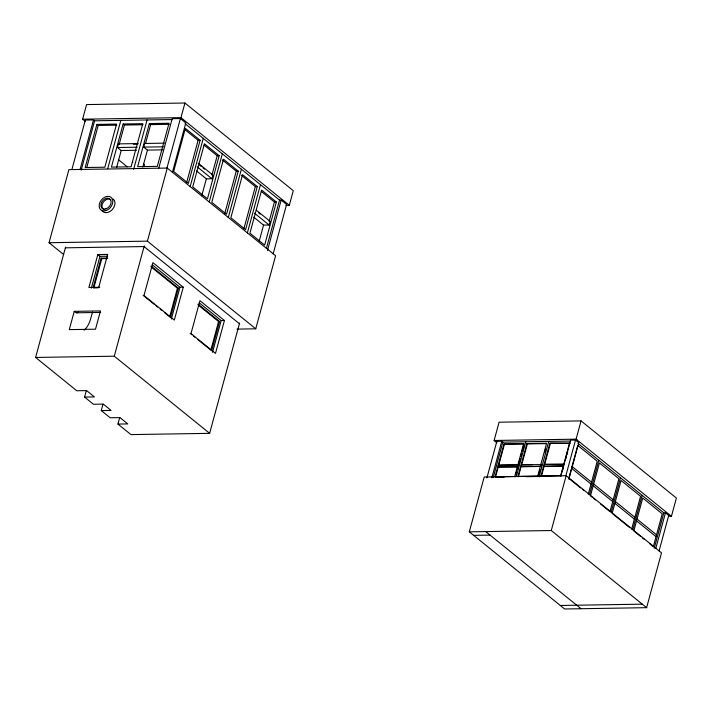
<?xml version="1.0" encoding="UTF-8"?>
<svg xmlns="http://www.w3.org/2000/svg" width="712" height="712" viewBox="0 0 712 712"><rect width="100%" height="100%" fill="white"/><g stroke="black" fill="none" stroke-linecap="round" stroke-linejoin="round"><path stroke-width="1.07" d="M63.671 254.549L49.048 242.721L68.904 169.634L167.258 168.068L275.615 255.733L255.75 328.81L236.971 329.113M85.182 121.289L82.61 119.207L86.579 104.584L184.933 103.017L293.282 190.683L289.312 205.296L286.002 205.35M71.921 169.411L85.333 120.052L93.521 119.927L94.607 120.8L172.197 119.563M80.118 169.278L93.521 119.927M81.204 170.159L94.607 120.8M96.894 124.404L85.182 167.525L104.851 167.213L116.563 124.093L96.894 124.404L98.194 125.454L116.777 125.161M86.766 167.525L98.194 125.454M86.312 390.674L84.577 397.073L94.411 396.913L86.606 390.603L76.771 390.763L35.6 357.451L65.575 247.108M107.717 168.664L120.835 120.381M123.123 123.986L111.41 167.106L131.079 166.795L142.792 123.674L123.123 123.986L124.422 125.036L143.005 124.742M136.499 150.268L121.2 150.517L117.516 147.535L118.512 143.877L138.181 143.566M124.422 125.036L119.162 144.403L118.512 143.877M74.235 311.349L69.278 329.62L95.506 329.202L100.463 310.93L74.235 311.349L75.766 312.506A6.061 3.56 89.1 0 0 78.48 312.15M116.608 167.436L121.2 150.517M98.728 287.31L107.663 254.424L97.82 254.585L88.884 287.47L99.751 287.265M91.341 288.164L99.992 256.338L97.82 254.585M107.69 258.029L101.131 258.136L93.192 287.372L93.842 287.897L98.212 287.826M93.842 287.897L101.78 258.661L101.131 258.136M92.551 312.043L89.943 321.157A26.371 15.504 89.1 0 1 84.061 330.27M133.651 169.322L147.064 119.963M149.351 123.568L137.638 166.688L157.308 166.377L169.02 123.256L149.351 123.568L150.65 124.618L169.225 124.324M162.728 149.849L147.429 150.099L143.744 147.117L144.741 143.459L164.41 143.148M145.666 142.97L150.65 124.618M142.827 167.017L147.429 150.099M158.803 168.023L172.206 118.673L180.403 118.539L185.823 122.927L172.411 172.277M239.615 322.999L209.631 433.341L114.285 356.196L144.26 245.854M167 167.899L180.403 118.539M119.687 417.677L117.943 424.076L127.786 423.916L119.981 417.606L110.146 417.757L101.264 410.575L103 404.176M255.75 328.81L147.402 241.154L167.258 168.068M289.312 205.296L180.964 117.64L184.933 103.017M186.695 182.379L198.123 140.309L185.031 129.709M200.09 140.282L188.377 183.402L173.639 171.476L185.36 128.356L200.09 140.282L198.123 140.309M190.14 186.66L203.258 138.377M201.754 195.755L206.355 178.837L196.53 170.889M169.759 316.395L177.413 288.209L150.953 266.795M151.078 266.092L178.4 288.191L170.453 317.427L164.481 312.586M171.334 319.065L179.976 287.239L152.172 264.739M211.936 175.108L217.196 155.741L204.095 145.141M206.355 178.837L211.927 178.748L212.915 175.09L198.185 163.173M183.26 287.185L174.324 320.08L143.984 295.533L152.92 262.639L183.26 287.185L179.976 287.239M219.162 155.706L207.45 198.826L192.712 186.909L204.424 143.788L219.162 155.706L217.196 155.741M209.203 202.092L222.322 153.81M224.547 214.285L236.268 171.165L222.349 159.906M238.235 171.138L226.514 214.259L211.784 202.333L223.497 159.212L238.235 171.138L236.268 171.165M228.276 217.516L241.395 169.234M210.93 349.708L218.584 321.521L197.981 304.852M243.905 228.668L255.332 186.597L241.421 175.339M198.114 304.14L219.572 321.504L211.633 350.74L197.892 339.624M257.299 186.562L245.587 229.682L230.848 217.765L242.57 174.645L257.299 186.562L255.332 186.597M212.505 352.378L221.156 320.551L199.2 302.787M247.349 232.949L260.467 184.666M224.431 320.498L215.496 353.392L191.003 333.572L199.939 300.687L224.431 320.498L221.156 320.551M259.248 240.985L263.565 225.117L253.739 217.169M261.304 191.43L274.405 202.021L269.145 221.396L270.124 221.379L269.136 225.028L263.565 225.117M276.372 201.994L264.659 245.115L249.921 233.189L261.633 190.068L276.372 201.994L274.405 202.021M266.413 248.372L279.531 200.09L185.013 123.621M267.472 250.499L281.169 200.063L279.531 200.09M273.177 253.801L286.589 204.451L281.169 200.063M469.306 531.837L484.196 477.022L566.156 475.714L661.51 552.859L646.612 607.674L564.652 608.982L469.306 531.837L551.266 530.529L646.612 607.674M496.932 442.757L494.128 440.479L499.085 422.207L581.054 420.899L676.4 498.044L671.434 516.316L669.796 516.342L665.462 512.836L663.824 512.862L577.975 443.407M486.919 477.877L496.851 441.333M491.841 477.797L501.764 441.253L495.205 441.36M493.202 477.627L502.85 442.125L501.764 441.253M504.229 477.031L495.054 476.817L503.989 443.932L523.658 443.62L514.723 476.506L515.159 476.853M517.072 469.822L517.891 466.805L497.999 466.947L498.498 465.114L518.167 464.803M495.49 477.165L498.222 467.117M520.098 458.679L518.389 464.981L498.712 465.292L504.425 444.279L503.989 443.932M515.711 474.842L516.529 471.834M520.668 456.57L521.522 453.419M522.101 451.319L523.809 445.018M516.44 476.221L525.794 441.76M541.334 464.616L521.451 464.749L518.443 476.8L518.007 476.453L526.942 443.567L546.611 443.247L537.676 476.141L538.112 476.488L526.088 476.684M532.594 464.749L521.665 464.927L527.378 443.914L526.942 443.567M521.166 466.752L540.844 466.44L541.12 464.438M538.379 475.483L540.016 469.457M544.76 452.004L545.615 448.854M539.1 476.898L548.747 441.395M549.041 476.319L540.951 476.088L549.887 443.202L569.992 443.238L549.887 443.202M563.788 466.075L544.119 466.387L544.395 464.384L564.287 464.251L544.395 464.384M541.387 476.435L544.119 466.387M544.618 464.562L550.323 443.549M561.056 476.123L560.629 475.776L569.564 442.882M560.967 475.652L570.615 440.158L577.174 440.052M562.694 470.098L563.512 467.081M565.426 460.041L566.28 456.89M566.859 454.79L567.713 451.639M565.889 475.572L575.527 440.078L578.785 442.704L568.852 479.247M551.266 530.529L566.156 475.714M671.434 516.316L576.088 439.171L581.054 420.899M577.441 446.486L568.79 478.322L580.663 487.934M588.299 494.101L597.234 461.216L577.726 445.436M589.456 494.715L598.81 460.263M611.119 512.248L620.481 477.797M612.133 513.388L621.069 480.502L640.577 496.282L631.642 529.167M632.79 529.781L642.153 495.329M654.177 548.365L663.824 512.862M655.814 548.338L665.462 512.836M659.072 550.963L668.71 515.47M82.61 119.207L180.964 117.64M133.367 144.18L137.736 144.109M117.516 147.535L137.185 147.215M143.744 147.117L163.413 146.805M49.048 242.721L147.402 241.154M65.388 247.82L144.073 246.566L239.419 323.711M99.992 256.338L107.637 256.213M101.78 258.661L107.245 258.572M177.413 288.209L178.4 288.191M76.682 312.799L100.721 312.417M218.584 321.521L219.572 321.504M35.6 357.451L114.285 356.196M101.264 410.575L111.099 410.415L103.293 404.105L93.459 404.265L84.577 397.073M209.631 433.341L130.946 434.596L117.943 424.076M494.128 440.479L576.088 439.171M502.85 442.125L570.606 441.048M504.425 444.279L524.094 443.968M527.378 443.914L545.953 443.62M497.999 466.947L517.891 466.805M520.953 466.582L540.622 466.262M543.906 466.209L563.575 465.897M495.054 476.817L514.723 476.506M518.007 476.453L537.676 476.141M540.951 476.088L560.629 475.776M473.64 535.344L490.034 535.086M560.317 605.476L642.277 604.168M256.213 210.12L270.124 221.379M199.654 165.175L201.291 166.492M202.929 167.818L204.566 169.145M258.5 212.781L260.138 214.107M572.021 466.449L591.521 482.229M593.692 483.982L613.192 499.762M615.364 501.515L634.864 517.295M637.035 519.048L656.535 534.828M571.522 468.274L591.031 484.053M593.194 485.807L612.694 501.586M614.865 503.339L634.365 519.119M636.537 520.873L656.037 536.652M197.188 166.822L211.927 178.748M254.398 213.111L269.136 225.028M582.363 489.304L584.054 490.675M592.162 497.225L590.462 495.855L599.397 462.969L618.906 478.749L609.97 511.634L600.643 504.087M593.852 498.605L595.552 499.975M612.979 514.073L629.096 527.111M640.586 536.412L633.805 530.921L642.74 498.035L662.24 513.815L653.304 546.7L649.914 543.959M642.286 537.783L643.977 539.153M118.628 159.844L127.217 166.795M485.7 531.579L581.045 608.716M143.139 295.32L154.237 304.3M155.946 305.679L157.655 307.068M160.209 309.133L161.918 310.521M190.166 333.376L191.884 334.765M193.602 336.153L195.319 337.541M113.155 199.013A8.108 5.883 -51 0 1 112.149 209.755A8.108 5.883 -51 0 1 102.11 210.636M104.299 209.809A6.079 4.414 -51 0 1 103.142 202.422A6.079 4.414 -51 0 1 110.867 199.769M132.699 162.576A6.079 2.172 15.2 0 1 132.806 162.016M143.504 163.742A6.079 2.172 15.2 0 1 144.358 165.62M105.768 210.672A8.108 5.883 -51 0 0 112.024 198.399A8.108 5.883 -51 0 0 100.169 201.852A8.108 5.883 -51 0 0 105.768 210.672M105.75 208.936A6.079 4.414 -51 0 0 110.556 199.76A6.079 4.414 -51 0 0 101.665 202.217A6.079 4.414 -51 0 0 105.75 208.936"/></g></svg>
